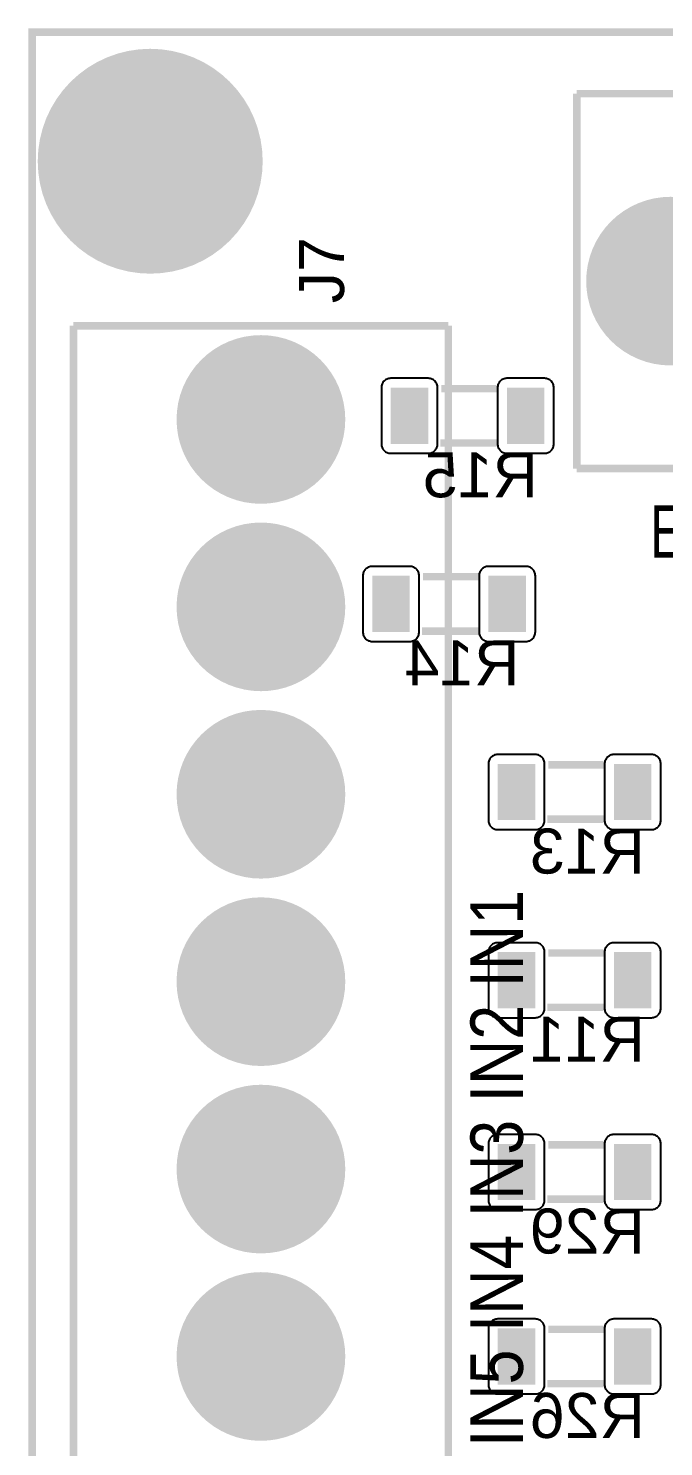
# Model space of a CAD drawing. Header units: inches. Extents: x -2.62 to 2.61, y -2.28 to 2.28.
# Drawn here: x -2.616 to -1.939, y 0.762 to 2.276 of the extents above; entities that cross this region are included whole.
import ezdxf

# ---------------------------------------------------------------- set-up
doc = ezdxf.new("R2010")
doc.units = ezdxf.units.IN
doc.layers.get('0').update_dxf_attribs({"linetype": 'CONTINUOUS'})

# ---------------------------------------------------------------- blocks, each defined once
blk = doc.blocks.new('RPAD')
blk.add_trace([(-0.5, -0.5), (-0.5, 0.5), (0.5, -0.5), (0.5, 0.5)])
blk = doc.blocks.new('EPAD')
at = {"const_width": 0.5}
blk.add_lwpolyline([(-0.25, 0, 1), (0.25, 0, 1)], format="xyb", close=True, dxfattribs=at)

msp = doc.modelspace()

# ---------------------------------------------------------------- linework, layer by layer
at = {"const_width": 0.008}
for points in [[(-2.612283, -2.271654), (2.608189, -2.271654), (2.608189, 2.271654), (-2.612283, 2.271654), (-2.612283, -2.271654)], [(-2.612283, -2.271654), (2.608189, -2.271654), (2.608189, 2.271654), (-2.612283, 2.271654), (-2.612283, -2.271654)], [(-2.612283, -2.271654), (2.608189, -2.271654), (2.608189, 2.271654), (-2.612283, 2.271654), (-2.612283, -2.271654)], [(-2.031181, 2.205906), (-2.031181, 1.805906)], [(-1.431181, 2.205906), (-2.031181, 2.205906)], [(-2.031181, 2.205906), (-2.031181, 1.805906)], [(-1.431181, 2.205906), (-2.031181, 2.205906)], [(-2.031181, 2.205906), (-2.031181, 1.805906)], [(-1.431181, 2.205906), (-2.031181, 2.205906)], [(-2.168189, 1.958268), (-2.568189, 1.958268)], [(-2.168189, 0.358268), (-2.568189, 0.358268), (-2.568189, 1.958268)], [(-2.168189, 1.958268), (-2.568189, 1.958268)], [(-2.168189, 0.358268), (-2.568189, 0.358268), (-2.568189, 1.958268)], [(-2.168189, 1.958268), (-2.568189, 1.958268)], [(-2.168189, 0.358268), (-2.568189, 0.358268), (-2.568189, 1.958268)], [(-2.168189, 1.958268), (-2.168189, 0.358268)], [(-2.168189, 1.958268), (-2.168189, 0.358268)], [(-2.168189, 1.958268), (-2.168189, 0.358268)], [(-2.175724, 1.891205), (-2.116724, 1.891205)], [(-2.175724, 1.891205), (-2.116724, 1.891205)], [(-2.175724, 1.891205), (-2.116724, 1.891205)], [(-2.176724, 1.833205), (-2.116724, 1.833205)], [(-2.176724, 1.833205), (-2.116724, 1.833205)], [(-2.176724, 1.833205), (-2.116724, 1.833205)], [(-2.031181, 1.805906), (-1.431181, 1.805906)], [(-2.031181, 1.805906), (-1.431181, 1.805906)], [(-2.031181, 1.805906), (-1.431181, 1.805906)], [(-2.195409, 1.690417), (-2.136409, 1.690417)], [(-2.195409, 1.690417), (-2.136409, 1.690417)], [(-2.195409, 1.690417), (-2.136409, 1.690417)], [(-2.196409, 1.632417), (-2.136409, 1.632417)], [(-2.196409, 1.632417), (-2.136409, 1.632417)], [(-2.196409, 1.632417), (-2.136409, 1.632417)], [(-2.061551, 1.48963), (-2.002551, 1.48963)], [(-2.061551, 1.48963), (-2.002551, 1.48963)], [(-2.061551, 1.48963), (-2.002551, 1.48963)], [(-2.062551, 1.43163), (-2.002551, 1.43163)], [(-2.062551, 1.43163), (-2.002551, 1.43163)], [(-2.062551, 1.43163), (-2.002551, 1.43163)], [(-2.061551, 1.288843), (-2.002551, 1.288843)], [(-2.061551, 1.288843), (-2.002551, 1.288843)], [(-2.061551, 1.288843), (-2.002551, 1.288843)], [(-2.062551, 1.230843), (-2.002551, 1.230843)], [(-2.062551, 1.230843), (-2.002551, 1.230843)], [(-2.062551, 1.230843), (-2.002551, 1.230843)], [(-2.061551, 1.084118), (-2.002551, 1.084118)], [(-2.061551, 1.084118), (-2.002551, 1.084118)], [(-2.061551, 1.084118), (-2.002551, 1.084118)], [(-2.062551, 1.026118), (-2.002551, 1.026118)], [(-2.062551, 1.026118), (-2.002551, 1.026118)], [(-2.062551, 1.026118), (-2.002551, 1.026118)], [(-2.061551, 0.887268), (-2.002551, 0.887268)], [(-2.061551, 0.887268), (-2.002551, 0.887268)], [(-2.061551, 0.887268), (-2.002551, 0.887268)], [(-2.062551, 0.829268), (-2.002551, 0.829268)], [(-2.062551, 0.829268), (-2.002551, 0.829268)], [(-2.062551, 0.829268), (-2.002551, 0.829268)]]:
    msp.add_lwpolyline(points, dxfattribs=at)
for points in [[(-2.229724, 1.822205), (-2.189724, 1.822205), (-2.188685, 1.822255), (-2.18768, 1.822404), (-2.186713, 1.822646), (-2.185789, 1.822976), (-2.184913, 1.823391), (-2.184089, 1.823886), (-2.183321, 1.824455), (-2.182615, 1.825095), (-2.181975, 1.825802), (-2.181406, 1.826569), (-2.180911, 1.827393), (-2.180496, 1.828269), (-2.180165, 1.829193), (-2.179923, 1.83016), (-2.179775, 1.831165), (-2.179724, 1.832205), (-2.179724, 1.892205), (-2.179775, 1.893244), (-2.179923, 1.894249), (-2.180165, 1.895216), (-2.180496, 1.89614), (-2.180911, 1.897017), (-2.181406, 1.897841), (-2.181975, 1.898608), (-2.182615, 1.899314), (-2.183321, 1.899954), (-2.184089, 1.900524), (-2.184913, 1.901019), (-2.185789, 1.901433), (-2.186713, 1.901764), (-2.18768, 1.902006), (-2.188685, 1.902154), (-2.189724, 1.902205), (-2.229724, 1.902205), (-2.230764, 1.902154), (-2.231769, 1.902006), (-2.232736, 1.901764), (-2.23366, 1.901433), (-2.234536, 1.901019), (-2.23536, 1.900524), (-2.236128, 1.899954), (-2.236834, 1.899314), (-2.237474, 1.898608), (-2.238043, 1.897841), (-2.238538, 1.897017), (-2.238953, 1.89614), (-2.239283, 1.895216), (-2.239526, 1.894249), (-2.239674, 1.893244), (-2.239724, 1.892205), (-2.239724, 1.832205), (-2.239674, 1.831165), (-2.239526, 1.83016), (-2.239283, 1.829193), (-2.238953, 1.828269), (-2.238538, 1.827393), (-2.238043, 1.826569), (-2.237474, 1.825802), (-2.236834, 1.825095), (-2.236128, 1.824455), (-2.23536, 1.823886), (-2.234536, 1.823391), (-2.23366, 1.822976), (-2.232736, 1.822646), (-2.231769, 1.822404), (-2.230764, 1.822255), (-2.229724, 1.822205)], [(-2.105724, 1.822205), (-2.065724, 1.822205), (-2.064685, 1.822255), (-2.06368, 1.822404), (-2.062713, 1.822646), (-2.061789, 1.822976), (-2.060913, 1.823391), (-2.060089, 1.823886), (-2.059321, 1.824455), (-2.058615, 1.825095), (-2.057975, 1.825802), (-2.057406, 1.826569), (-2.056911, 1.827393), (-2.056496, 1.828269), (-2.056165, 1.829193), (-2.055923, 1.83016), (-2.055775, 1.831165), (-2.055724, 1.832205), (-2.055724, 1.892205), (-2.055775, 1.893244), (-2.055923, 1.894249), (-2.056165, 1.895216), (-2.056496, 1.89614), (-2.056911, 1.897017), (-2.057406, 1.897841), (-2.057975, 1.898608), (-2.058615, 1.899314), (-2.059321, 1.899954), (-2.060089, 1.900524), (-2.060913, 1.901019), (-2.061789, 1.901433), (-2.062713, 1.901764), (-2.06368, 1.902006), (-2.064685, 1.902154), (-2.065724, 1.902205), (-2.105724, 1.902205), (-2.106764, 1.902154), (-2.107769, 1.902006), (-2.108736, 1.901764), (-2.10966, 1.901433), (-2.110536, 1.901019), (-2.11136, 1.900524), (-2.112128, 1.899954), (-2.112834, 1.899314), (-2.113474, 1.898608), (-2.114043, 1.897841), (-2.114538, 1.897017), (-2.114953, 1.89614), (-2.115283, 1.895216), (-2.115526, 1.894249), (-2.115674, 1.893244), (-2.115724, 1.892205), (-2.115724, 1.832205), (-2.115674, 1.831165), (-2.115526, 1.83016), (-2.115283, 1.829193), (-2.114953, 1.828269), (-2.114538, 1.827393), (-2.114043, 1.826569), (-2.113474, 1.825802), (-2.112834, 1.825095), (-2.112128, 1.824455), (-2.11136, 1.823886), (-2.110536, 1.823391), (-2.10966, 1.822976), (-2.108736, 1.822646), (-2.107769, 1.822404), (-2.106764, 1.822255), (-2.105724, 1.822205)], [(-2.249409, 1.621417), (-2.209409, 1.621417), (-2.20837, 1.621468), (-2.207365, 1.621616), (-2.206398, 1.621858), (-2.205474, 1.622189), (-2.204598, 1.622604), (-2.203774, 1.623098), (-2.203006, 1.623668), (-2.2023, 1.624308), (-2.20166, 1.625014), (-2.201091, 1.625781), (-2.200596, 1.626606), (-2.200181, 1.627482), (-2.19985, 1.628406), (-2.199608, 1.629373), (-2.19946, 1.630378), (-2.199409, 1.631417), (-2.199409, 1.691417), (-2.19946, 1.692457), (-2.199608, 1.693462), (-2.19985, 1.694429), (-2.200181, 1.695353), (-2.200596, 1.696229), (-2.201091, 1.697053), (-2.20166, 1.69782), (-2.2023, 1.698527), (-2.203006, 1.699167), (-2.203774, 1.699736), (-2.204598, 1.700231), (-2.205474, 1.700646), (-2.206398, 1.700976), (-2.207365, 1.701219), (-2.20837, 1.701367), (-2.209409, 1.701417), (-2.249409, 1.701417), (-2.250449, 1.701367), (-2.251454, 1.701219), (-2.252421, 1.700976), (-2.253345, 1.700646), (-2.254221, 1.700231), (-2.255045, 1.699736), (-2.255813, 1.699167), (-2.256519, 1.698527), (-2.257159, 1.69782), (-2.257728, 1.697053), (-2.258223, 1.696229), (-2.258638, 1.695353), (-2.258969, 1.694429), (-2.259211, 1.693462), (-2.259359, 1.692457), (-2.259409, 1.691417), (-2.259409, 1.631417), (-2.259359, 1.630378), (-2.259211, 1.629373), (-2.258969, 1.628406), (-2.258638, 1.627482), (-2.258223, 1.626606), (-2.257728, 1.625781), (-2.257159, 1.625014), (-2.256519, 1.624308), (-2.255813, 1.623668), (-2.255045, 1.623098), (-2.254221, 1.622604), (-2.253345, 1.622189), (-2.252421, 1.621858), (-2.251454, 1.621616), (-2.250449, 1.621468), (-2.249409, 1.621417)], [(-2.125409, 1.621417), (-2.085409, 1.621417), (-2.08437, 1.621468), (-2.083365, 1.621616), (-2.082398, 1.621858), (-2.081474, 1.622189), (-2.080598, 1.622604), (-2.079774, 1.623098), (-2.079006, 1.623668), (-2.0783, 1.624308), (-2.07766, 1.625014), (-2.077091, 1.625781), (-2.076596, 1.626606), (-2.076181, 1.627482), (-2.07585, 1.628406), (-2.075608, 1.629373), (-2.07546, 1.630378), (-2.075409, 1.631417), (-2.075409, 1.691417), (-2.07546, 1.692457), (-2.075608, 1.693462), (-2.07585, 1.694429), (-2.076181, 1.695353), (-2.076596, 1.696229), (-2.077091, 1.697053), (-2.07766, 1.69782), (-2.0783, 1.698527), (-2.079006, 1.699167), (-2.079774, 1.699736), (-2.080598, 1.700231), (-2.081474, 1.700646), (-2.082398, 1.700976), (-2.083365, 1.701219), (-2.08437, 1.701367), (-2.085409, 1.701417), (-2.125409, 1.701417), (-2.126449, 1.701367), (-2.127454, 1.701219), (-2.128421, 1.700976), (-2.129345, 1.700646), (-2.130221, 1.700231), (-2.131045, 1.699736), (-2.131813, 1.699167), (-2.132519, 1.698527), (-2.133159, 1.69782), (-2.133728, 1.697053), (-2.134223, 1.696229), (-2.134638, 1.695353), (-2.134969, 1.694429), (-2.135211, 1.693462), (-2.135359, 1.692457), (-2.135409, 1.691417), (-2.135409, 1.631417), (-2.135359, 1.630378), (-2.135211, 1.629373), (-2.134969, 1.628406), (-2.134638, 1.627482), (-2.134223, 1.626606), (-2.133728, 1.625781), (-2.133159, 1.625014), (-2.132519, 1.624308), (-2.131813, 1.623668), (-2.131045, 1.623098), (-2.130221, 1.622604), (-2.129345, 1.622189), (-2.128421, 1.621858), (-2.127454, 1.621616), (-2.126449, 1.621468), (-2.125409, 1.621417)], [(-2.115551, 1.42063), (-2.075551, 1.42063), (-2.074512, 1.42068), (-2.073507, 1.420829), (-2.07254, 1.421071), (-2.071616, 1.421402), (-2.070739, 1.421816), (-2.069915, 1.422311), (-2.069148, 1.42288), (-2.068442, 1.42352), (-2.067802, 1.424227), (-2.067232, 1.424994), (-2.066738, 1.425818), (-2.066323, 1.426694), (-2.065992, 1.427619), (-2.06575, 1.428585), (-2.065602, 1.429591), (-2.065551, 1.43063), (-2.065551, 1.49063), (-2.065602, 1.491669), (-2.06575, 1.492674), (-2.065992, 1.493641), (-2.066323, 1.494565), (-2.066738, 1.495442), (-2.067232, 1.496266), (-2.067802, 1.497033), (-2.068442, 1.497739), (-2.069148, 1.49838), (-2.069915, 1.498949), (-2.070739, 1.499444), (-2.071616, 1.499858), (-2.07254, 1.500189), (-2.073507, 1.500431), (-2.074512, 1.50058), (-2.075551, 1.50063), (-2.115551, 1.50063), (-2.116591, 1.50058), (-2.117596, 1.500431), (-2.118563, 1.500189), (-2.119487, 1.499858), (-2.120363, 1.499444), (-2.121187, 1.498949), (-2.121955, 1.49838), (-2.122661, 1.497739), (-2.123301, 1.497033), (-2.12387, 1.496266), (-2.124365, 1.495442), (-2.12478, 1.494565), (-2.12511, 1.493641), (-2.125352, 1.492674), (-2.125501, 1.491669), (-2.125551, 1.49063), (-2.125551, 1.43063), (-2.125501, 1.429591), (-2.125352, 1.428585), (-2.12511, 1.427619), (-2.12478, 1.426694), (-2.124365, 1.425818), (-2.12387, 1.424994), (-2.123301, 1.424227), (-2.122661, 1.42352), (-2.121955, 1.42288), (-2.121187, 1.422311), (-2.120363, 1.421816), (-2.119487, 1.421402), (-2.118563, 1.421071), (-2.117596, 1.420829), (-2.116591, 1.42068), (-2.115551, 1.42063)], [(-1.991551, 1.42063), (-1.951551, 1.42063), (-1.950512, 1.42068), (-1.949507, 1.420829), (-1.94854, 1.421071), (-1.947616, 1.421402), (-1.946739, 1.421816), (-1.945915, 1.422311), (-1.945148, 1.42288), (-1.944442, 1.42352), (-1.943802, 1.424227), (-1.943232, 1.424994), (-1.942738, 1.425818), (-1.942323, 1.426694), (-1.941992, 1.427619), (-1.94175, 1.428585), (-1.941602, 1.429591), (-1.941551, 1.43063), (-1.941551, 1.49063), (-1.941602, 1.491669), (-1.94175, 1.492674), (-1.941992, 1.493641), (-1.942323, 1.494565), (-1.942738, 1.495442), (-1.943232, 1.496266), (-1.943802, 1.497033), (-1.944442, 1.497739), (-1.945148, 1.49838), (-1.945915, 1.498949), (-1.946739, 1.499444), (-1.947616, 1.499858), (-1.94854, 1.500189), (-1.949507, 1.500431), (-1.950512, 1.50058), (-1.951551, 1.50063), (-1.991551, 1.50063), (-1.992591, 1.50058), (-1.993596, 1.500431), (-1.994563, 1.500189), (-1.995487, 1.499858), (-1.996363, 1.499444), (-1.997187, 1.498949), (-1.997955, 1.49838), (-1.998661, 1.497739), (-1.999301, 1.497033), (-1.99987, 1.496266), (-2.000365, 1.495442), (-2.00078, 1.494565), (-2.00111, 1.493641), (-2.001352, 1.492674), (-2.001501, 1.491669), (-2.001551, 1.49063), (-2.001551, 1.43063), (-2.001501, 1.429591), (-2.001352, 1.428585), (-2.00111, 1.427619), (-2.00078, 1.426694), (-2.000365, 1.425818), (-1.99987, 1.424994), (-1.999301, 1.424227), (-1.998661, 1.42352), (-1.997955, 1.42288), (-1.997187, 1.422311), (-1.996363, 1.421816), (-1.995487, 1.421402), (-1.994563, 1.421071), (-1.993596, 1.420829), (-1.992591, 1.42068), (-1.991551, 1.42063)], [(-2.115551, 1.219843), (-2.075551, 1.219843), (-2.074512, 1.219893), (-2.073507, 1.220041), (-2.07254, 1.220283), (-2.071616, 1.220614), (-2.070739, 1.221029), (-2.069915, 1.221524), (-2.069148, 1.222093), (-2.068442, 1.222733), (-2.067802, 1.223439), (-2.067232, 1.224207), (-2.066738, 1.225031), (-2.066323, 1.225907), (-2.065992, 1.226831), (-2.06575, 1.227798), (-2.065602, 1.228803), (-2.065551, 1.229843), (-2.065551, 1.289843), (-2.065602, 1.290882), (-2.06575, 1.291887), (-2.065992, 1.292854), (-2.066323, 1.293778), (-2.066738, 1.294654), (-2.067232, 1.295478), (-2.067802, 1.296246), (-2.068442, 1.296952), (-2.069148, 1.297592), (-2.069915, 1.298161), (-2.070739, 1.298656), (-2.071616, 1.299071), (-2.07254, 1.299402), (-2.073507, 1.299644), (-2.074512, 1.299792), (-2.075551, 1.299843), (-2.115551, 1.299843), (-2.116591, 1.299792), (-2.117596, 1.299644), (-2.118563, 1.299402), (-2.119487, 1.299071), (-2.120363, 1.298656), (-2.121187, 1.298161), (-2.121955, 1.297592), (-2.122661, 1.296952), (-2.123301, 1.296246), (-2.12387, 1.295478), (-2.124365, 1.294654), (-2.12478, 1.293778), (-2.12511, 1.292854), (-2.125352, 1.291887), (-2.125501, 1.290882), (-2.125551, 1.289843), (-2.125551, 1.229843), (-2.125501, 1.228803), (-2.125352, 1.227798), (-2.12511, 1.226831), (-2.12478, 1.225907), (-2.124365, 1.225031), (-2.12387, 1.224207), (-2.123301, 1.223439), (-2.122661, 1.222733), (-2.121955, 1.222093), (-2.121187, 1.221524), (-2.120363, 1.221029), (-2.119487, 1.220614), (-2.118563, 1.220283), (-2.117596, 1.220041), (-2.116591, 1.219893), (-2.115551, 1.219843)], [(-1.991551, 1.219843), (-1.951551, 1.219843), (-1.950512, 1.219893), (-1.949507, 1.220041), (-1.94854, 1.220283), (-1.947616, 1.220614), (-1.946739, 1.221029), (-1.945915, 1.221524), (-1.945148, 1.222093), (-1.944442, 1.222733), (-1.943802, 1.223439), (-1.943232, 1.224207), (-1.942738, 1.225031), (-1.942323, 1.225907), (-1.941992, 1.226831), (-1.94175, 1.227798), (-1.941602, 1.228803), (-1.941551, 1.229843), (-1.941551, 1.289843), (-1.941602, 1.290882), (-1.94175, 1.291887), (-1.941992, 1.292854), (-1.942323, 1.293778), (-1.942738, 1.294654), (-1.943232, 1.295478), (-1.943802, 1.296246), (-1.944442, 1.296952), (-1.945148, 1.297592), (-1.945915, 1.298161), (-1.946739, 1.298656), (-1.947616, 1.299071), (-1.94854, 1.299402), (-1.949507, 1.299644), (-1.950512, 1.299792), (-1.951551, 1.299843), (-1.991551, 1.299843), (-1.992591, 1.299792), (-1.993596, 1.299644), (-1.994563, 1.299402), (-1.995487, 1.299071), (-1.996363, 1.298656), (-1.997187, 1.298161), (-1.997955, 1.297592), (-1.998661, 1.296952), (-1.999301, 1.296246), (-1.99987, 1.295478), (-2.000365, 1.294654), (-2.00078, 1.293778), (-2.00111, 1.292854), (-2.001352, 1.291887), (-2.001501, 1.290882), (-2.001551, 1.289843), (-2.001551, 1.229843), (-2.001501, 1.228803), (-2.001352, 1.227798), (-2.00111, 1.226831), (-2.00078, 1.225907), (-2.000365, 1.225031), (-1.99987, 1.224207), (-1.999301, 1.223439), (-1.998661, 1.222733), (-1.997955, 1.222093), (-1.997187, 1.221524), (-1.996363, 1.221029), (-1.995487, 1.220614), (-1.994563, 1.220283), (-1.993596, 1.220041), (-1.992591, 1.219893), (-1.991551, 1.219843)], [(-2.115551, 1.015118), (-2.075551, 1.015118), (-2.074512, 1.015169), (-2.073507, 1.015317), (-2.07254, 1.015559), (-2.071616, 1.01589), (-2.070739, 1.016304), (-2.069915, 1.016799), (-2.069148, 1.017369), (-2.068442, 1.018009), (-2.067802, 1.018715), (-2.067232, 1.019482), (-2.066738, 1.020306), (-2.066323, 1.021183), (-2.065992, 1.022107), (-2.06575, 1.023074), (-2.065602, 1.024079), (-2.065551, 1.025118), (-2.065551, 1.085118), (-2.065602, 1.086157), (-2.06575, 1.087163), (-2.065992, 1.08813), (-2.066323, 1.089054), (-2.066738, 1.08993), (-2.067232, 1.090754), (-2.067802, 1.091521), (-2.068442, 1.092228), (-2.069148, 1.092868), (-2.069915, 1.093437), (-2.070739, 1.093932), (-2.071616, 1.094346), (-2.07254, 1.094677), (-2.073507, 1.094919), (-2.074512, 1.095068), (-2.075551, 1.095118), (-2.115551, 1.095118), (-2.116591, 1.095068), (-2.117596, 1.094919), (-2.118563, 1.094677), (-2.119487, 1.094346), (-2.120363, 1.093932), (-2.121187, 1.093437), (-2.121955, 1.092868), (-2.122661, 1.092228), (-2.123301, 1.091521), (-2.12387, 1.090754), (-2.124365, 1.08993), (-2.12478, 1.089054), (-2.12511, 1.08813), (-2.125352, 1.087163), (-2.125501, 1.086157), (-2.125551, 1.085118), (-2.125551, 1.025118), (-2.125501, 1.024079), (-2.125352, 1.023074), (-2.12511, 1.022107), (-2.12478, 1.021183), (-2.124365, 1.020306), (-2.12387, 1.019482), (-2.123301, 1.018715), (-2.122661, 1.018009), (-2.121955, 1.017369), (-2.121187, 1.016799), (-2.120363, 1.016304), (-2.119487, 1.01589), (-2.118563, 1.015559), (-2.117596, 1.015317), (-2.116591, 1.015169), (-2.115551, 1.015118)], [(-1.991551, 1.015118), (-1.951551, 1.015118), (-1.950512, 1.015169), (-1.949507, 1.015317), (-1.94854, 1.015559), (-1.947616, 1.01589), (-1.946739, 1.016304), (-1.945915, 1.016799), (-1.945148, 1.017369), (-1.944442, 1.018009), (-1.943802, 1.018715), (-1.943232, 1.019482), (-1.942738, 1.020306), (-1.942323, 1.021183), (-1.941992, 1.022107), (-1.94175, 1.023074), (-1.941602, 1.024079), (-1.941551, 1.025118), (-1.941551, 1.085118), (-1.941602, 1.086157), (-1.94175, 1.087163), (-1.941992, 1.08813), (-1.942323, 1.089054), (-1.942738, 1.08993), (-1.943232, 1.090754), (-1.943802, 1.091521), (-1.944442, 1.092228), (-1.945148, 1.092868), (-1.945915, 1.093437), (-1.946739, 1.093932), (-1.947616, 1.094346), (-1.94854, 1.094677), (-1.949507, 1.094919), (-1.950512, 1.095068), (-1.951551, 1.095118), (-1.991551, 1.095118), (-1.992591, 1.095068), (-1.993596, 1.094919), (-1.994563, 1.094677), (-1.995487, 1.094346), (-1.996363, 1.093932), (-1.997187, 1.093437), (-1.997955, 1.092868), (-1.998661, 1.092228), (-1.999301, 1.091521), (-1.99987, 1.090754), (-2.000365, 1.08993), (-2.00078, 1.089054), (-2.00111, 1.08813), (-2.001352, 1.087163), (-2.001501, 1.086157), (-2.001551, 1.085118), (-2.001551, 1.025118), (-2.001501, 1.024079), (-2.001352, 1.023074), (-2.00111, 1.022107), (-2.00078, 1.021183), (-2.000365, 1.020306), (-1.99987, 1.019482), (-1.999301, 1.018715), (-1.998661, 1.018009), (-1.997955, 1.017369), (-1.997187, 1.016799), (-1.996363, 1.016304), (-1.995487, 1.01589), (-1.994563, 1.015559), (-1.993596, 1.015317), (-1.992591, 1.015169), (-1.991551, 1.015118)], [(-2.115551, 0.818268), (-2.075551, 0.818268), (-2.074512, 0.818318), (-2.073507, 0.818467), (-2.07254, 0.818709), (-2.071616, 0.819039), (-2.070739, 0.819454), (-2.069915, 0.819949), (-2.069148, 0.820518), (-2.068442, 0.821158), (-2.067802, 0.821865), (-2.067232, 0.822632), (-2.066738, 0.823456), (-2.066323, 0.824332), (-2.065992, 0.825256), (-2.06575, 0.826223), (-2.065602, 0.827228), (-2.065551, 0.828268), (-2.065551, 0.888268), (-2.065602, 0.889307), (-2.06575, 0.890312), (-2.065992, 0.891279), (-2.066323, 0.892203), (-2.066738, 0.89308), (-2.067232, 0.893904), (-2.067802, 0.894671), (-2.068442, 0.895377), (-2.069148, 0.896017), (-2.069915, 0.896587), (-2.070739, 0.897081), (-2.071616, 0.897496), (-2.07254, 0.897827), (-2.073507, 0.898069), (-2.074512, 0.898217), (-2.075551, 0.898268), (-2.115551, 0.898268), (-2.116591, 0.898217), (-2.117596, 0.898069), (-2.118563, 0.897827), (-2.119487, 0.897496), (-2.120363, 0.897081), (-2.121187, 0.896587), (-2.121955, 0.896017), (-2.122661, 0.895377), (-2.123301, 0.894671), (-2.12387, 0.893904), (-2.124365, 0.89308), (-2.12478, 0.892203), (-2.12511, 0.891279), (-2.125352, 0.890312), (-2.125501, 0.889307), (-2.125551, 0.888268), (-2.125551, 0.828268), (-2.125501, 0.827228), (-2.125352, 0.826223), (-2.12511, 0.825256), (-2.12478, 0.824332), (-2.124365, 0.823456), (-2.12387, 0.822632), (-2.123301, 0.821865), (-2.122661, 0.821158), (-2.121955, 0.820518), (-2.121187, 0.819949), (-2.120363, 0.819454), (-2.119487, 0.819039), (-2.118563, 0.818709), (-2.117596, 0.818467), (-2.116591, 0.818318), (-2.115551, 0.818268)], [(-1.991551, 0.818268), (-1.951551, 0.818268), (-1.950512, 0.818318), (-1.949507, 0.818467), (-1.94854, 0.818709), (-1.947616, 0.819039), (-1.946739, 0.819454), (-1.945915, 0.819949), (-1.945148, 0.820518), (-1.944442, 0.821158), (-1.943802, 0.821865), (-1.943232, 0.822632), (-1.942738, 0.823456), (-1.942323, 0.824332), (-1.941992, 0.825256), (-1.94175, 0.826223), (-1.941602, 0.827228), (-1.941551, 0.828268), (-1.941551, 0.888268), (-1.941602, 0.889307), (-1.94175, 0.890312), (-1.941992, 0.891279), (-1.942323, 0.892203), (-1.942738, 0.89308), (-1.943232, 0.893904), (-1.943802, 0.894671), (-1.944442, 0.895377), (-1.945148, 0.896017), (-1.945915, 0.896587), (-1.946739, 0.897081), (-1.947616, 0.897496), (-1.94854, 0.897827), (-1.949507, 0.898069), (-1.950512, 0.898217), (-1.951551, 0.898268), (-1.991551, 0.898268), (-1.992591, 0.898217), (-1.993596, 0.898069), (-1.994563, 0.897827), (-1.995487, 0.897496), (-1.996363, 0.897081), (-1.997187, 0.896587), (-1.997955, 0.896017), (-1.998661, 0.895377), (-1.999301, 0.894671), (-1.99987, 0.893904), (-2.000365, 0.89308), (-2.00078, 0.892203), (-2.00111, 0.891279), (-2.001352, 0.890312), (-2.001501, 0.889307), (-2.001551, 0.888268), (-2.001551, 0.828268), (-2.001501, 0.827228), (-2.001352, 0.826223), (-2.00111, 0.825256), (-2.00078, 0.824332), (-2.000365, 0.823456), (-1.99987, 0.822632), (-1.999301, 0.821865), (-1.998661, 0.821158), (-1.997955, 0.820518), (-1.997187, 0.819949), (-1.996363, 0.819454), (-1.995487, 0.819039), (-1.994563, 0.818709), (-1.993596, 0.818467), (-1.992591, 0.818318), (-1.991551, 0.818268)]]:
    msp.add_lwpolyline(points, close=True)

# ---------------------------------------------------------------- block references
for p, xscale, yscale in [((-2.486299, 2.133858), 0.24, 0.24), ((-1.931181, 2.005906), 0.18, 0.18), ((-2.368189, 1.858268), 0.18, 0.18), ((-2.368189, 1.658268), 0.18, 0.18), ((-2.368189, 1.458268), 0.18, 0.18), ((-2.368189, 1.258268), 0.18, 0.18), ((-2.368189, 1.058268), 0.18, 0.18), ((-2.368189, 0.858268), 0.18, 0.18)]:
    msp.add_blockref('EPAD', p, dxfattribs=dict(xscale=xscale, yscale=yscale))
at = {"xscale": 0.04, "yscale": 0.06, "rotation": 180}
for p in [(-2.209724, 1.862205), (-2.085724, 1.862205), (-2.229409, 1.661417), (-2.105409, 1.661417), (-2.095551, 1.46063), (-1.971551, 1.46063), (-2.095551, 1.259843), (-1.971551, 1.259843), (-2.095551, 1.055118), (-1.971551, 1.055118), (-2.095551, 0.858268), (-1.971551, 0.858268)]:
    msp.add_blockref('RPAD', p, dxfattribs=at)

# ---------------------------------------------------------------- texts
for s, height, width, p in [('J7', 0.048, 1.041667, (-2.27948, 1.982283)), ('J7', 0.048, 1.041667, (-2.27948, 1.982283)), ('J7', 0.048, 1.041667, (-2.27948, 1.982283)), ('IN8 IN7 IN6 IN5 IN4 IN3 IN2 IN1', 0.056, 0.892857, (-2.088654, 0.393701)), ('IN8 IN7 IN6 IN5 IN4 IN3 IN2 IN1', 0.056, 0.892857, (-2.088654, 0.393701)), ('IN8 IN7 IN6 IN5 IN4 IN3 IN2 IN1', 0.056, 0.892857, (-2.088654, 0.393701))]:
    msp.add_text(s, height=height, rotation=90, dxfattribs=dict(width=width)).set_placement(p)
at = {"text_generation_flag": 2, "width": 1.041667}
for s, p in [('R15', (-2.072724, 1.775205)), ('R15', (-2.072724, 1.775205)), ('R15', (-2.072724, 1.775205)), ('R14', (-2.092409, 1.574417)), ('R14', (-2.092409, 1.574417)), ('R14', (-2.092409, 1.574417)), ('R13', (-1.958551, 1.37363)), ('R13', (-1.958551, 1.37363)), ('R13', (-1.958551, 1.37363)), ('R11', (-1.958551, 1.172843)), ('R11', (-1.958551, 1.172843)), ('R11', (-1.958551, 1.172843)), ('R29', (-1.958551, 0.968118)), ('R29', (-1.958551, 0.968118)), ('R29', (-1.958551, 0.968118)), ('R26', (-1.958551, 0.771268)), ('R26', (-1.958551, 0.771268)), ('R26', (-1.958551, 0.771268))]:
    msp.add_text(s, height=0.048, dxfattribs=at).set_placement(p)
at = {"width": 0.714286}
msp.add_text('EV9 EV10 EV11 EV12 +24 -24', height=0.056, dxfattribs=at).set_placement((-1.952835, 1.710622))
msp.add_text('EV9 EV10 EV11 EV12 +24 -24', height=0.056, dxfattribs=at).set_placement((-1.952835, 1.710622))
msp.add_text('EV9 EV10 EV11 EV12 +24 -24', height=0.056, dxfattribs=at).set_placement((-1.952835, 1.710622))

doc.saveas('drawing.dxf')
